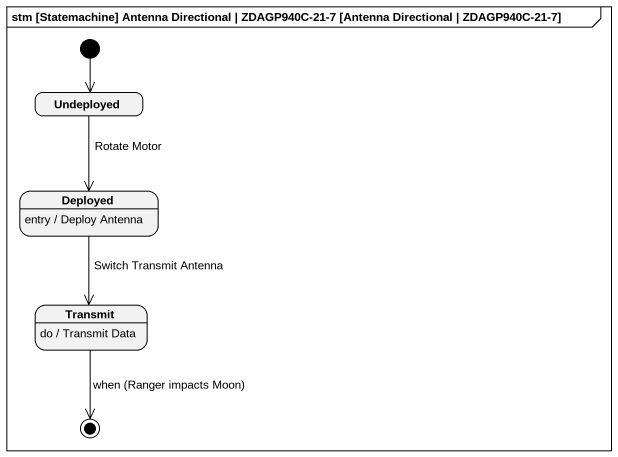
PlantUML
@startuml
mainframe stm [Statemachine] Antenna Directional | ZDAGP940C-21-7 [Antenna Directional | ZDAGP940C-21-7]
hide empty description
state Undeployed
state Deployed
Deployed : entry / Deploy Antenna
state Transmit
Transmit : do / Transmit Data
[*] --> Undeployed
Undeployed --> Deployed : Rotate Motor
Deployed --> Transmit : Switch Transmit Antenna
Transmit --> [*] : when (Ranger impacts Moon)
@enduml
